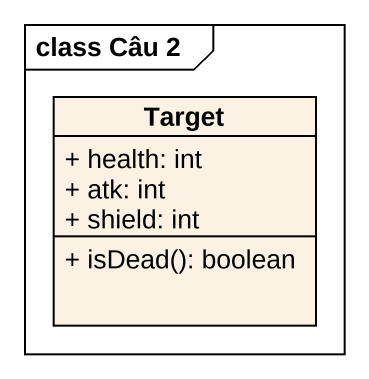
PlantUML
@startuml
mainframe class Câu 2
hide circle
hide empty members
skinparam classAttributeIconSize 0
class Target {
  + health: int
  + atk: int
  + shield: int
  + isDead(): boolean
}
@enduml
